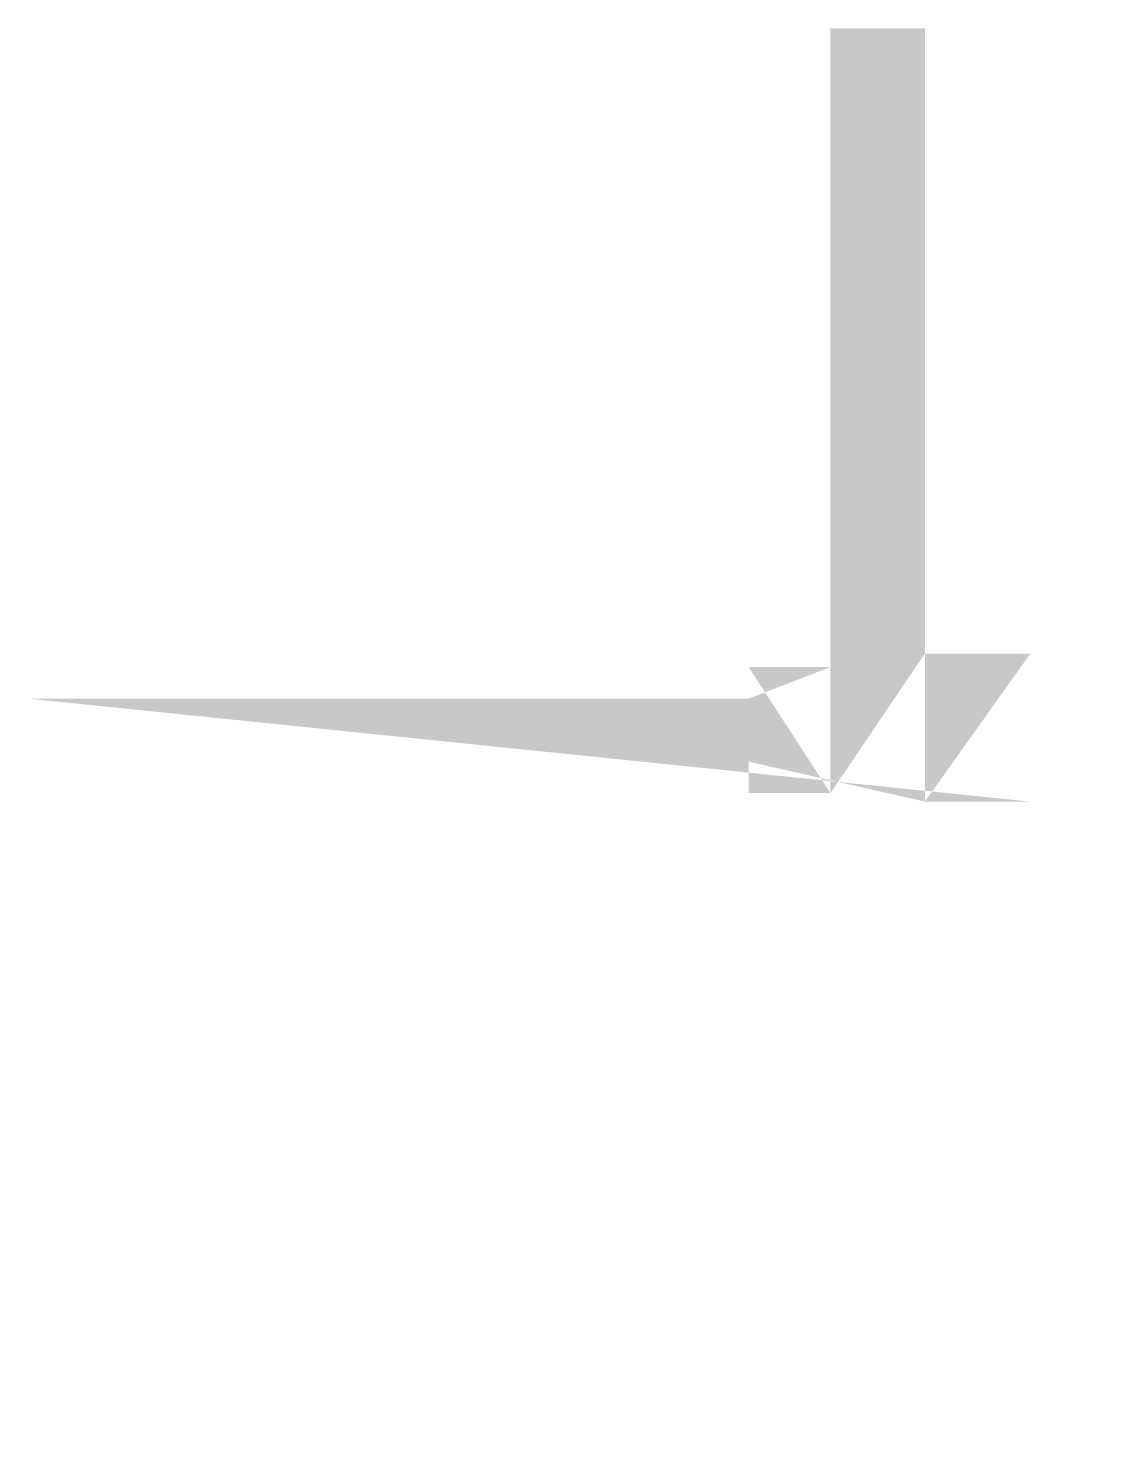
# Model space of a CAD drawing. Extents: x -458 to 250, y -200 to 689.
# Drawn here: x -9.009 to -6.446, y 686.018 to 689.375 of the extents above; entities that cross this region are included whole.
import ezdxf

# ---------------------------------------------------------------- set-up
doc = ezdxf.new("R2010")
doc.units = 0
doc.layers.add('ESCHELLE_GRAPHIQUE_1_M', color=6, linetype='CONTINUOUS')

msp = doc.modelspace()

# ---------------------------------------------------------------- hatches: boundary and pattern name
at = {"layer": 'ESCHELLE_GRAPHIQUE_1_M'}
h = msp.add_hatch(color=252, dxfattribs=at)
h.dxf.hatch_style = 1
h.paths.add_polyline_path([(-6.8726, 687.5329), (-6.6212, 687.5329)], flags=16)
h.paths.add_polyline_path([(-7.0976, 689.3748), (-7.0976, 687.8532)], flags=16)
h.paths.add_polyline_path([(-9.0093, 687.7782), (-7.2926, 687.7782)], flags=16)
edge = h.paths.add_edge_path(flags=16)
edge.add_line((-7.2926, 687.8532), (-7.2926, 687.7782))
edge.add_line((-7.2926, 687.8532), (-7.2926, 687.7782))
edge = h.paths.add_edge_path(flags=16)
edge.add_line((-7.0976, 687.8532), (-7.2926, 687.8532))
edge.add_line((-7.0976, 687.8532), (-7.2926, 687.8532))
edge = h.paths.add_edge_path(flags=16)
edge.add_line((-7.0976, 687.8532), (-7.0976, 689.3748))
edge.add_line((-7.0976, 687.8532), (-7.0976, 689.3748))
h.paths.add_polyline_path([(-7.0976, 689.3748), (-7.0976, 687.8532)], flags=16)
edge = h.paths.add_edge_path(flags=16)
edge.add_line((-6.8726, 689.3748), (-7.0976, 689.3748))
edge.add_line((-6.8726, 689.3748), (-7.0976, 689.3748))
edge = h.paths.add_edge_path(flags=16)
edge.add_line((-6.8726, 687.8855), (-6.8726, 689.3748))
edge.add_line((-6.8726, 687.8855), (-6.8726, 689.3748))
edge = h.paths.add_edge_path(flags=16)
edge.add_line((-6.6212, 687.8855), (-6.8726, 687.8855))
edge.add_line((-6.6212, 687.8855), (-6.8726, 687.8855))
edge = h.paths.add_edge_path(flags=16)
edge.add_line((-6.8726, 686.0179), (-6.8726, 687.5329))
edge.add_line((-6.8726, 686.0179), (-6.8726, 687.5329))
h.paths.add_polyline_path([(-6.8726, 686.0179), (-7.0976, 686.0179)], flags=16)
edge = h.paths.add_edge_path(flags=16)
edge.add_line((-6.8726, 686.0179), (-7.0976, 686.0179))
edge.add_line((-6.8726, 686.0179), (-7.0976, 686.0179))
edge = h.paths.add_edge_path(flags=16)
edge.add_line((-6.8726, 686.0179), (-7.0976, 686.0179))
edge.add_line((-6.8726, 686.0179), (-7.0976, 686.0179))
edge = h.paths.add_edge_path(flags=16)
edge.add_line((-6.8726, 686.0179), (-7.0976, 686.0179))
edge.add_line((-6.8726, 686.0179), (-7.0976, 686.0179))
h.paths.add_polyline_path([(-7.0976, 686.0179), (-7.0976, 687.5532)], flags=16)
h.paths.add_polyline_path([(-7.0976, 686.0179), (-6.8726, 686.0179)], flags=0)
edge = h.paths.add_edge_path(flags=16)
edge.add_line((-7.2926, 687.5532), (-7.0976, 687.5532))
edge.add_line((-7.2926, 687.5532), (-7.0976, 687.5532))
h.paths.add_polyline_path([(-7.2926, 687.6282), (-9.0093, 687.6282)], flags=16)
edge = h.paths.add_edge_path(flags=16)
edge.add_line((-7.2926, 687.6282), (-9.0093, 687.6282))
edge.add_line((-7.2926, 687.6282), (-9.0093, 687.6282))
h.paths.add_polyline_path([(-9.0093, 687.6282), (-7.2926, 687.6282)], flags=16)
edge = h.paths.add_edge_path(flags=16)
edge.add_line((-7.2926, 687.6282), (-7.2926, 687.5532))
edge.add_line((-7.2926, 687.6282), (-7.2926, 687.5532))
edge = h.paths.add_edge_path(flags=17)
edge.add_line((-7.2926, 687.5532), (-7.0976, 687.5532))
edge.add_line((-7.2926, 687.6282), (-7.2926, 687.5532))
edge.add_line((-7.2926, 687.8532), (-7.2926, 687.7782))
edge.add_line((-7.0976, 687.8532), (-7.2926, 687.8532))
edge.add_line((-7.2926, 687.7782), (-9.0093, 687.7782))
edge.add_line((-6.6212, 687.5329), (-6.8726, 687.5329))
edge.add_line((-6.6212, 687.8855), (-6.8726, 687.8855))
edge.add_line((-6.8726, 689.3748), (-7.0976, 689.3748))
edge.add_line((-7.0976, 686.0179), (-7.0976, 687.5532))
edge.add_line((-6.8726, 687.8855), (-6.8726, 689.3748))
edge.add_line((-6.8726, 686.0179), (-6.8726, 687.5329))
h = msp.add_hatch(color=252, dxfattribs=at)
h.dxf.hatch_style = 1
h.paths.add_polyline_path([(-6.4462, 687.7079), (-6.4462, 687.7105)])

doc.saveas('drawing.dxf')
